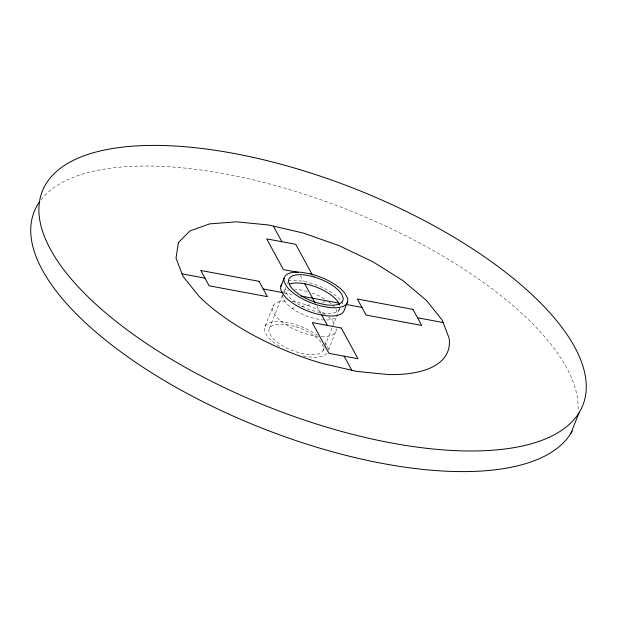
<?xml version="1.0" encoding="UTF-8"?>
<svg xmlns="http://www.w3.org/2000/svg" width="617" height="617" viewBox="0 0 617 617"><rect width="100%" height="100%" fill="white"/><g stroke="black" fill="none" stroke-linecap="round" stroke-linejoin="round"><path stroke-width="0.46" stroke-dasharray="3.08 2.31" d="M265.187 326.031L273.346 305.423M269.421 328.306L282.439 295.412M283.835 291.895L285.555 287.545M286.936 284.067L287.622 282.331M323.107 350.518L324.511 346.962M324.866 346.068L336.481 316.729M339.589 308.886L336.836 315.842A29.068 11.731 21.6 0 1 325.198 320.015M328.406 350.101L335.501 332.185M282.679 295.096A29.068 11.731 21.6 0 0 282.679 296.731L284.075 300.371L287.237 304.304L291.949 308.276L296.576 307.366M301.196 306.464L311.377 304.466M322.483 302.291L328.028 301.204M283.943 292.859L292.065 294.371M307.328 291.525L301.189 290.098A29.068 11.731 21.6 0 0 294.779 289.466M328.707 301.767L331.398 304.034M332.74 305.168L334.321 307.143M341.579 301.489L342.898 303.849M300.348 275.714L303.471 281.452M316.937 306.209L321.264 314.169M335.903 309.109L337.298 312.75M324.341 319.984A29.068 11.731 21.6 0 1 318.788 319.382L311.786 317.747A29.068 11.731 21.6 0 1 291.949 308.276M283.141 293.638A29.068 11.731 21.6 0 1 288.494 290.083M311.778 292.882A29.068 11.731 21.6 0 1 325.19 299.291M288.208 280.928A33.912 13.682 21.6 0 1 299.214 280.681L307.181 282.123A33.912 13.682 21.6 0 1 341.062 300.834M336.334 328.684A33.912 13.682 21.6 0 1 321.21 336.597M318.472 336.396A33.912 13.682 21.6 0 1 276.47 316.799A33.912 13.682 21.6 0 1 287.63 301.011M292.288 301.435A33.912 13.682 21.6 0 1 325.629 314.793M328.483 317.022A33.912 13.682 21.6 0 1 335 324.503M326.917 353.387A33.912 13.682 21.6 0 1 300.919 355.292M279.532 346.384A33.912 13.682 21.6 0 1 270.632 322.46A33.912 13.682 21.6 0 1 317.47 335.401M324.781 342.088A33.912 13.682 21.6 0 1 328.175 349.291M339.697 308.215A28.953 11.684 21.6 0 1 308.947 309.318A28.953 11.684 21.6 0 1 285.694 287.453M41.108 199.707A290.676 117.299 21.6 0 1 346.6 209.34A290.676 117.299 21.6 0 1 577.967 411.338M294.471 326.401L287.46 324.766A29.068 11.731 21.6 0 0 268.95 331.398L270.346 335.039A29.068 11.731 21.6 0 0 298.057 352.423L305.06 354.05A29.068 11.731 21.6 0 0 323.57 347.417L322.174 343.777A29.068 11.731 21.6 0 0 294.471 326.401"/><path stroke-width="0.93" d="M280.781 286.589L284.044 278.344M347.641 301.566L344.379 309.803A33.912 13.682 21.6 0 1 325.938 315.719L317.979 314.269A33.912 13.682 21.6 0 1 283.581 294.903L281.105 290.484A33.912 13.682 21.6 0 1 281.969 284.167M570.802 433.512L578.954 412.904A290.676 117.299 21.6 0 0 233.828 153.432A290.676 117.299 21.6 0 0 124.95 328.252A290.676 117.299 21.6 0 0 578.954 412.904M298.566 272.444L283.411 269.614L266.691 238.887L295.728 244.301L312.441 275.028M182.046 273.863L204.937 278.128M263.258 289.003L282.262 292.543M301.389 296.114L338.687 303.063M346.523 304.528L361.901 307.389M417.539 317.763L443.114 322.537M273.362 226.107L281.853 241.717M304.736 283.781L315.194 303.001M321.688 314.94L327.396 325.437M344.116 356.163L351.798 370.285M289.28 284.229A28.953 11.684 21.6 0 1 317.794 287.699A28.953 11.684 21.6 0 1 339.489 304.906M572.206 431.098A290.676 117.299 21.6 0 1 242.728 420.239A290.676 117.299 21.6 0 1 39.002 202.615M178.359 242.674L176.03 258.145L183.002 276.347L198.805 296.044A145.342 58.654 21.6 0 0 321.55 363.251L356.587 371.403L388.625 374.565A145.342 58.654 21.6 0 0 449.13 338.247L442.158 320.046L426.355 300.356L402.793 280.511L373.084 261.878L339.257 245.72L303.61 233.141L268.572 224.989L236.535 221.835L209.68 223.878L189.835 230.982L178.359 242.674M310.444 273.886L302.484 272.436A33.912 13.682 21.6 0 0 284.375 282.239L286.843 286.666A33.912 13.682 21.6 0 0 321.241 306.024L329.208 307.474A33.912 13.682 21.6 0 0 347.317 297.664L344.841 293.245A33.912 13.682 21.6 0 0 310.444 273.886M412.981 309.395L357.351 299.021L366.074 315.056L421.704 325.429L412.981 309.395M259.086 281.337L200.764 270.47L209.101 285.787L267.423 296.661L259.086 281.337M341.27 328.02L312.241 322.614L328.954 353.333L357.983 358.747L341.27 328.02M314.045 276.94L307.042 275.313A29.068 11.731 21.6 0 0 288.532 281.946L289.928 285.586A29.068 11.731 21.6 0 0 317.639 302.962L324.642 304.597A29.068 11.731 21.6 0 0 343.152 297.965L341.756 294.324A29.068 11.731 21.6 0 0 314.045 276.94"/></g></svg>
